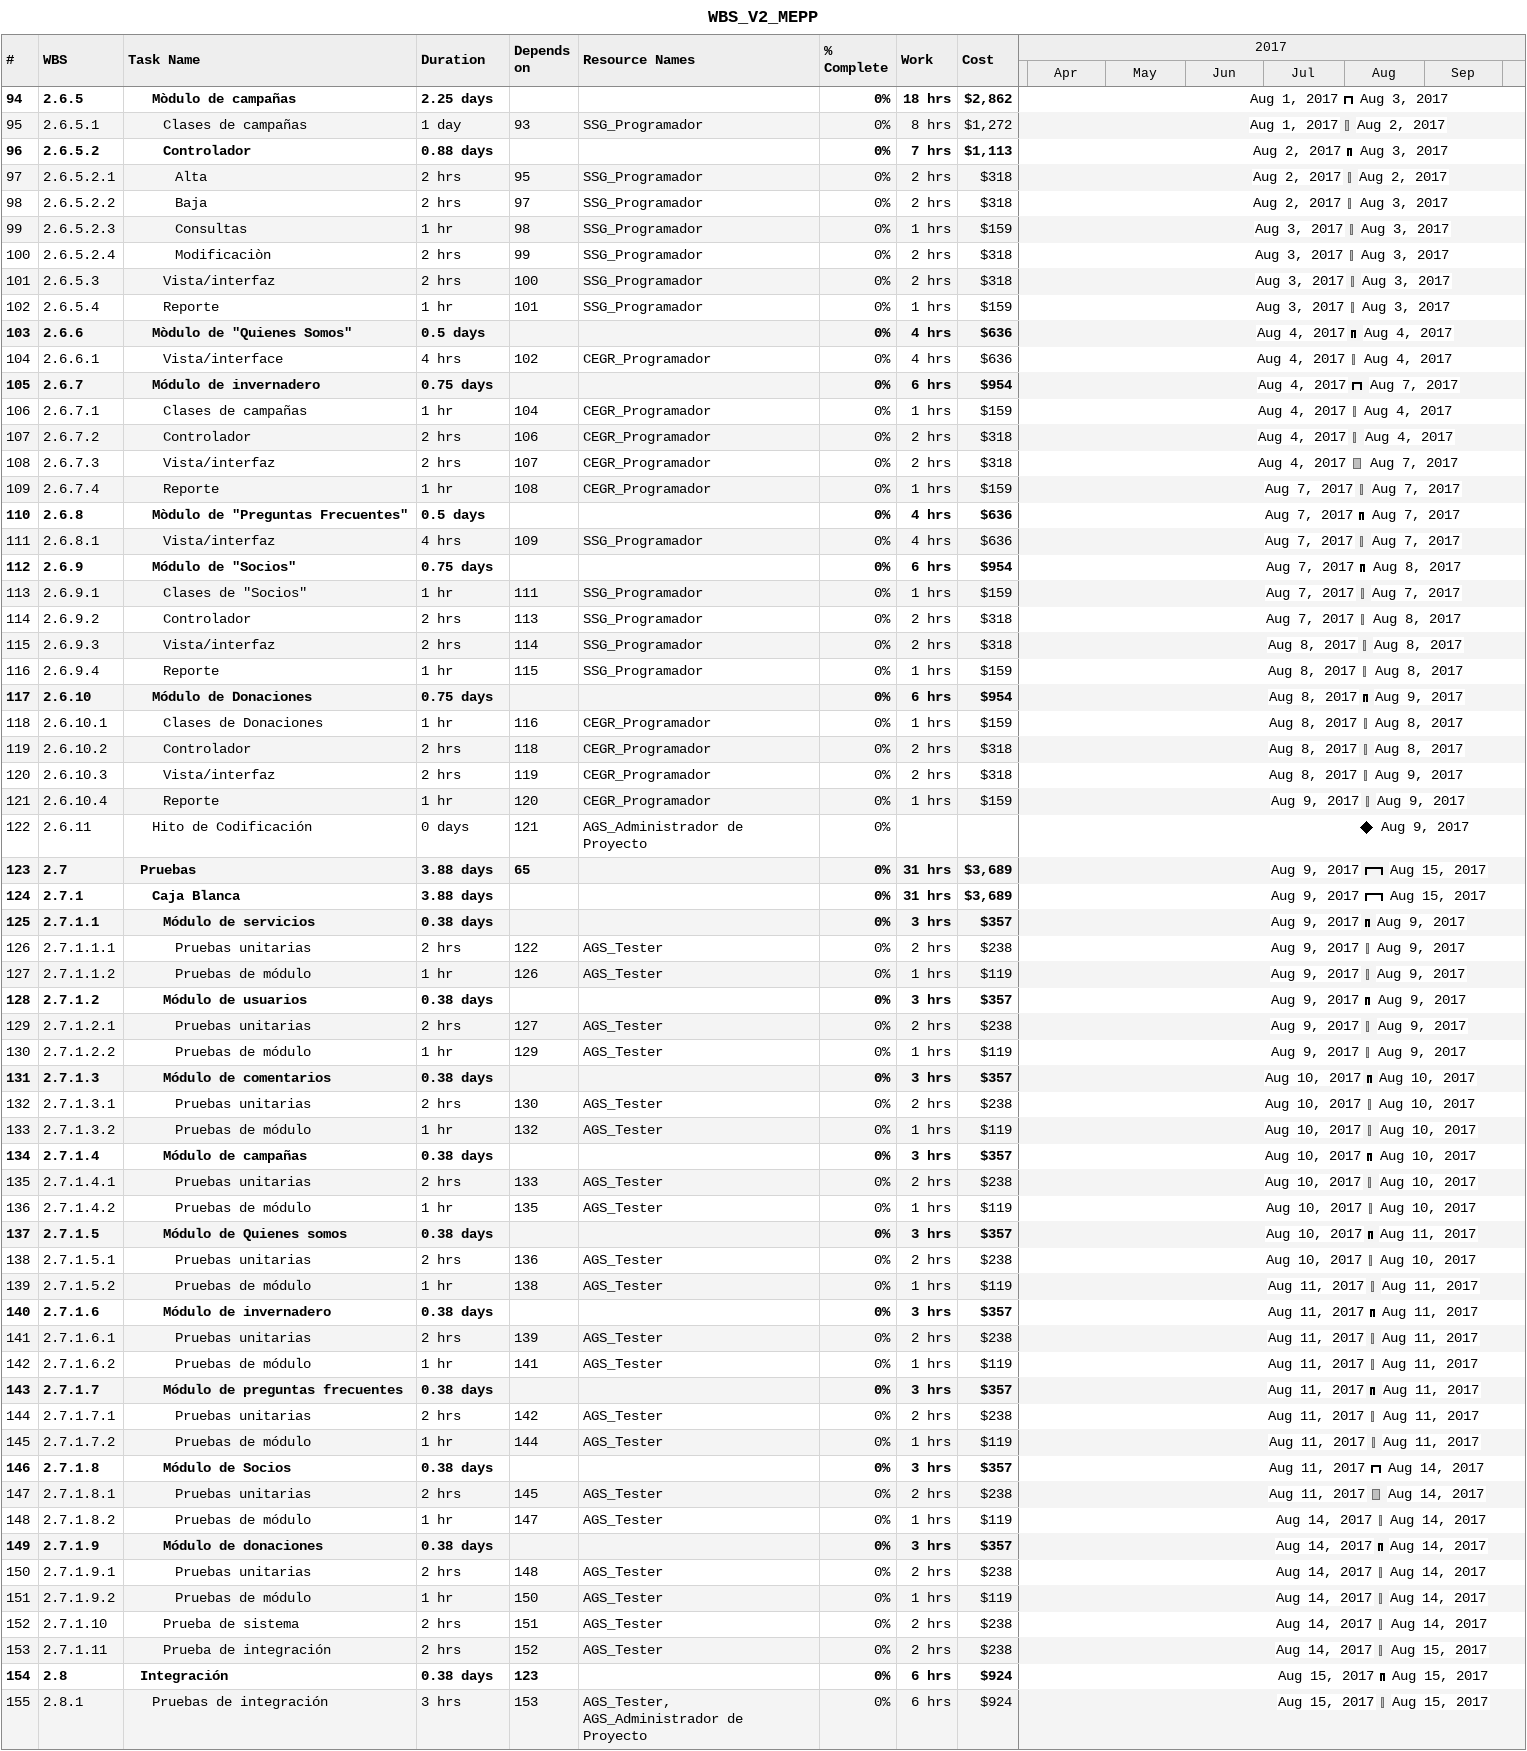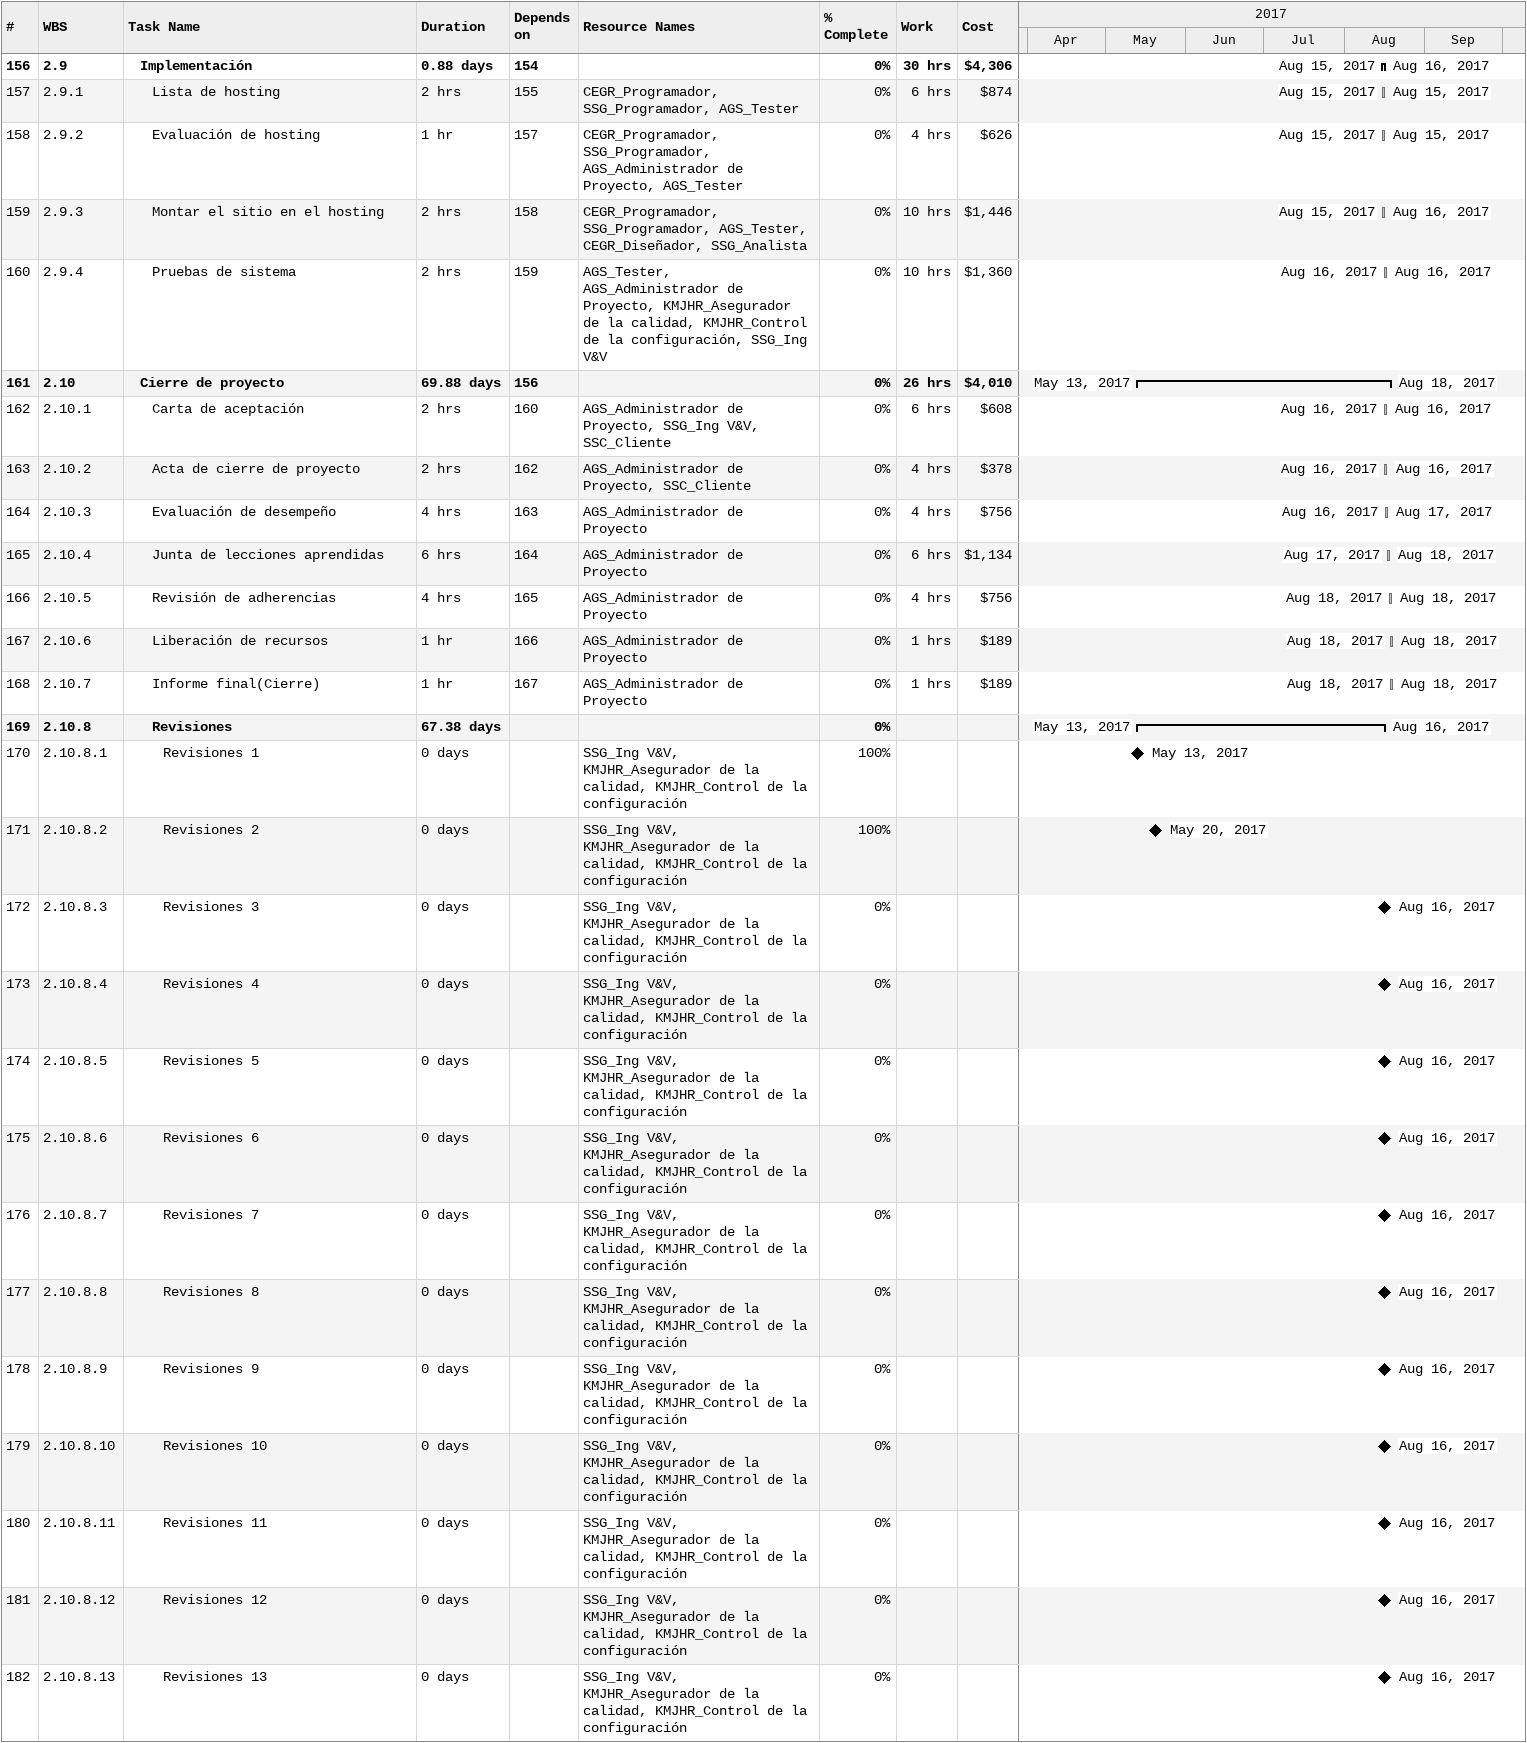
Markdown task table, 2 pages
WBS_V2_MEPP

| ID | WBS | Task | Duration | Start | Finish | Predecessors | Resources | % complete | Work (h) | Cost ($) |
|---|---|---|---|---|---|---|---|---|---|---|
| 94 | 2.6.5 | **Mòdulo de campañas** | 2.25d | 2017-08-01 | 2017-08-03 |  |  | 0 | 18 | 2862 |
| 95 | 2.6.5.1 | Clases de campañas | 1d | 2017-08-01 | 2017-08-02 | 93 | SSG_Programador | 0 | 8 | 1272 |
| 96 | 2.6.5.2 | **Controlador** | 0.88d | 2017-08-02 | 2017-08-03 |  |  | 0 | 7 | 1113 |
| 97 | 2.6.5.2.1 | Alta | 2h | 2017-08-02 | 2017-08-02 | 95 | SSG_Programador | 0 | 2 | 318 |
| 98 | 2.6.5.2.2 | Baja | 2h | 2017-08-02 | 2017-08-03 | 97 | SSG_Programador | 0 | 2 | 318 |
| 99 | 2.6.5.2.3 | Consultas | 1h | 2017-08-03 | 2017-08-03 | 98 | SSG_Programador | 0 | 1 | 159 |
| 100 | 2.6.5.2.4 | Modificaciòn | 2h | 2017-08-03 | 2017-08-03 | 99 | SSG_Programador | 0 | 2 | 318 |
| 101 | 2.6.5.3 | Vista/interfaz | 2h | 2017-08-03 | 2017-08-03 | 100 | SSG_Programador | 0 | 2 | 318 |
| 102 | 2.6.5.4 | Reporte | 1h | 2017-08-03 | 2017-08-03 | 101 | SSG_Programador | 0 | 1 | 159 |
| 103 | 2.6.6 | **Mòdulo de "Quienes Somos"** | 0.5d | 2017-08-04 | 2017-08-04 |  |  | 0 | 4 | 636 |
| 104 | 2.6.6.1 | Vista/interface | 4h | 2017-08-04 | 2017-08-04 | 102 | CEGR_Programador | 0 | 4 | 636 |
| 105 | 2.6.7 | **Módulo de invernadero** | 0.75d | 2017-08-04 | 2017-08-07 |  |  | 0 | 6 | 954 |
| 106 | 2.6.7.1 | Clases de campañas | 1h | 2017-08-04 | 2017-08-04 | 104 | CEGR_Programador | 0 | 1 | 159 |
| 107 | 2.6.7.2 | Controlador | 2h | 2017-08-04 | 2017-08-04 | 106 | CEGR_Programador | 0 | 2 | 318 |
| 108 | 2.6.7.3 | Vista/interfaz | 2h | 2017-08-04 | 2017-08-07 | 107 | CEGR_Programador | 0 | 2 | 318 |
| 109 | 2.6.7.4 | Reporte | 1h | 2017-08-07 | 2017-08-07 | 108 | CEGR_Programador | 0 | 1 | 159 |
| 110 | 2.6.8 | **Mòdulo de "Preguntas Frecuentes"** | 0.5d | 2017-08-07 | 2017-08-07 |  |  | 0 | 4 | 636 |
| 111 | 2.6.8.1 | Vista/interfaz | 4h | 2017-08-07 | 2017-08-07 | 109 | SSG_Programador | 0 | 4 | 636 |
| 112 | 2.6.9 | **Módulo de "Socios"** | 0.75d | 2017-08-07 | 2017-08-08 |  |  | 0 | 6 | 954 |
| 113 | 2.6.9.1 | Clases de "Socios" | 1h | 2017-08-07 | 2017-08-07 | 111 | SSG_Programador | 0 | 1 | 159 |
| 114 | 2.6.9.2 | Controlador | 2h | 2017-08-07 | 2017-08-08 | 113 | SSG_Programador | 0 | 2 | 318 |
| 115 | 2.6.9.3 | Vista/interfaz | 2h | 2017-08-08 | 2017-08-08 | 114 | SSG_Programador | 0 | 2 | 318 |
| 116 | 2.6.9.4 | Reporte | 1h | 2017-08-08 | 2017-08-08 | 115 | SSG_Programador | 0 | 1 | 159 |
| 117 | 2.6.10 | **Módulo de Donaciones** | 0.75d | 2017-08-08 | 2017-08-09 |  |  | 0 | 6 | 954 |
| 118 | 2.6.10.1 | Clases de Donaciones | 1h | 2017-08-08 | 2017-08-08 | 116 | CEGR_Programador | 0 | 1 | 159 |
| 119 | 2.6.10.2 | Controlador | 2h | 2017-08-08 | 2017-08-08 | 118 | CEGR_Programador | 0 | 2 | 318 |
| 120 | 2.6.10.3 | Vista/interfaz | 2h | 2017-08-08 | 2017-08-09 | 119 | CEGR_Programador | 0 | 2 | 318 |
| 121 | 2.6.10.4 | Reporte | 1h | 2017-08-09 | 2017-08-09 | 120 | CEGR_Programador | 0 | 1 | 159 |
| 122 | 2.6.11 | Hito de Codificación | 0d | 2017-08-09 | 2017-08-09 | 121 | AGS_Administrador de Proyecto | 0 |  |  |
| 123 | 2.7 | **Pruebas** | 3.88d | 2017-08-09 | 2017-08-15 | 65 |  | 0 | 31 | 3689 |
| 124 | 2.7.1 | **Caja Blanca** | 3.88d | 2017-08-09 | 2017-08-15 |  |  | 0 | 31 | 3689 |
| 125 | 2.7.1.1 | **Módulo de servicios** | 0.38d | 2017-08-09 | 2017-08-09 |  |  | 0 | 3 | 357 |
| 126 | 2.7.1.1.1 | Pruebas unitarias | 2h | 2017-08-09 | 2017-08-09 | 122 | AGS_Tester | 0 | 2 | 238 |
| 127 | 2.7.1.1.2 | Pruebas de módulo | 1h | 2017-08-09 | 2017-08-09 | 126 | AGS_Tester | 0 | 1 | 119 |
| 128 | 2.7.1.2 | **Módulo de usuarios** | 0.38d | 2017-08-09 | 2017-08-09 |  |  | 0 | 3 | 357 |
| 129 | 2.7.1.2.1 | Pruebas unitarias | 2h | 2017-08-09 | 2017-08-09 | 127 | AGS_Tester | 0 | 2 | 238 |
| 130 | 2.7.1.2.2 | Pruebas de módulo | 1h | 2017-08-09 | 2017-08-09 | 129 | AGS_Tester | 0 | 1 | 119 |
| 131 | 2.7.1.3 | **Módulo de comentarios** | 0.38d | 2017-08-10 | 2017-08-10 |  |  | 0 | 3 | 357 |
| 132 | 2.7.1.3.1 | Pruebas unitarias | 2h | 2017-08-10 | 2017-08-10 | 130 | AGS_Tester | 0 | 2 | 238 |
| 133 | 2.7.1.3.2 | Pruebas de módulo | 1h | 2017-08-10 | 2017-08-10 | 132 | AGS_Tester | 0 | 1 | 119 |
| 134 | 2.7.1.4 | **Módulo de campañas** | 0.38d | 2017-08-10 | 2017-08-10 |  |  | 0 | 3 | 357 |
| 135 | 2.7.1.4.1 | Pruebas unitarias | 2h | 2017-08-10 | 2017-08-10 | 133 | AGS_Tester | 0 | 2 | 238 |
| 136 | 2.7.1.4.2 | Pruebas de módulo | 1h | 2017-08-10 | 2017-08-10 | 135 | AGS_Tester | 0 | 1 | 119 |
| 137 | 2.7.1.5 | **Módulo de Quienes somos** | 0.38d | 2017-08-10 | 2017-08-11 |  |  | 0 | 3 | 357 |
| 138 | 2.7.1.5.1 | Pruebas unitarias | 2h | 2017-08-10 | 2017-08-10 | 136 | AGS_Tester | 0 | 2 | 238 |
| 139 | 2.7.1.5.2 | Pruebas de módulo | 1h | 2017-08-11 | 2017-08-11 | 138 | AGS_Tester | 0 | 1 | 119 |
| 140 | 2.7.1.6 | **Módulo de invernadero** | 0.38d | 2017-08-11 | 2017-08-11 |  |  | 0 | 3 | 357 |
| 141 | 2.7.1.6.1 | Pruebas unitarias | 2h | 2017-08-11 | 2017-08-11 | 139 | AGS_Tester | 0 | 2 | 238 |
| 142 | 2.7.1.6.2 | Pruebas de módulo | 1h | 2017-08-11 | 2017-08-11 | 141 | AGS_Tester | 0 | 1 | 119 |
| 143 | 2.7.1.7 | **Módulo de preguntas frecuentes** | 0.38d | 2017-08-11 | 2017-08-11 |  |  | 0 | 3 | 357 |
| 144 | 2.7.1.7.1 | Pruebas unitarias | 2h | 2017-08-11 | 2017-08-11 | 142 | AGS_Tester | 0 | 2 | 238 |
| 145 | 2.7.1.7.2 | Pruebas de módulo | 1h | 2017-08-11 | 2017-08-11 | 144 | AGS_Tester | 0 | 1 | 119 |
| 146 | 2.7.1.8 | **Módulo de Socios** | 0.38d | 2017-08-11 | 2017-08-14 |  |  | 0 | 3 | 357 |
| 147 | 2.7.1.8.1 | Pruebas unitarias | 2h | 2017-08-11 | 2017-08-14 | 145 | AGS_Tester | 0 | 2 | 238 |
| 148 | 2.7.1.8.2 | Pruebas de módulo | 1h | 2017-08-14 | 2017-08-14 | 147 | AGS_Tester | 0 | 1 | 119 |
| 149 | 2.7.1.9 | **Módulo de donaciones** | 0.38d | 2017-08-14 | 2017-08-14 |  |  | 0 | 3 | 357 |
| 150 | 2.7.1.9.1 | Pruebas unitarias | 2h | 2017-08-14 | 2017-08-14 | 148 | AGS_Tester | 0 | 2 | 238 |
| 151 | 2.7.1.9.2 | Pruebas de módulo | 1h | 2017-08-14 | 2017-08-14 | 150 | AGS_Tester | 0 | 1 | 119 |
| 152 | 2.7.1.10 | Prueba de sistema | 2h | 2017-08-14 | 2017-08-14 | 151 | AGS_Tester | 0 | 2 | 238 |
| 153 | 2.7.1.11 | Prueba de integración | 2h | 2017-08-14 | 2017-08-15 | 152 | AGS_Tester | 0 | 2 | 238 |
| 154 | 2.8 | **Integración** | 0.38d | 2017-08-15 | 2017-08-15 | 123 |  | 0 | 6 | 924 |
| 155 | 2.8.1 | Pruebas de integración | 3h | 2017-08-15 | 2017-08-15 | 153 | AGS_Tester, AGS_Administrador de Proyecto | 0 | 6 | 924 |
| 156 | 2.9 | **Implementación** | 0.88d | 2017-08-15 | 2017-08-16 | 154 |  | 0 | 30 | 4306 |
| 157 | 2.9.1 | Lista de hosting | 2h | 2017-08-15 | 2017-08-15 | 155 | CEGR_Programador, SSG_Programador, AGS_Tester | 0 | 6 | 874 |
| 158 | 2.9.2 | Evaluación de hosting | 1h | 2017-08-15 | 2017-08-15 | 157 | CEGR_Programador, SSG_Programador, AGS_Administrador de Proyecto, AGS_Tester | 0 | 4 | 626 |
| 159 | 2.9.3 | Montar el sitio en el hosting | 2h | 2017-08-15 | 2017-08-16 | 158 | CEGR_Programador, SSG_Programador, AGS_Tester, CEGR_Diseñador, SSG_Analista | 0 | 10 | 1446 |
| 160 | 2.9.4 | Pruebas de sistema | 2h | 2017-08-16 | 2017-08-16 | 159 | AGS_Tester, AGS_Administrador de Proyecto, KMJHR_Asegurador de la calidad, KMJHR_Control de la configuración, SSG_Ing V&V | 0 | 10 | 1360 |
| 161 | 2.10 | **Cierre de proyecto** | 69.88d | 2017-05-13 | 2017-08-18 | 156 |  | 0 | 26 | 4010 |
| 162 | 2.10.1 | Carta de aceptación | 2h | 2017-08-16 | 2017-08-16 | 160 | AGS_Administrador de Proyecto, SSG_Ing V&V, SSC_Cliente | 0 | 6 | 608 |
| 163 | 2.10.2 | Acta de cierre de proyecto | 2h | 2017-08-16 | 2017-08-16 | 162 | AGS_Administrador de Proyecto, SSC_Cliente | 0 | 4 | 378 |
| 164 | 2.10.3 | Evaluación de desempeño | 4h | 2017-08-16 | 2017-08-17 | 163 | AGS_Administrador de Proyecto | 0 | 4 | 756 |
| 165 | 2.10.4 | Junta de lecciones aprendidas | 6h | 2017-08-17 | 2017-08-18 | 164 | AGS_Administrador de Proyecto | 0 | 6 | 1134 |
| 166 | 2.10.5 | Revisión de adherencias | 4h | 2017-08-18 | 2017-08-18 | 165 | AGS_Administrador de Proyecto | 0 | 4 | 756 |
| 167 | 2.10.6 | Liberación de recursos | 1h | 2017-08-18 | 2017-08-18 | 166 | AGS_Administrador de Proyecto | 0 | 1 | 189 |
| 168 | 2.10.7 | Informe final(Cierre) | 1h | 2017-08-18 | 2017-08-18 | 167 | AGS_Administrador de Proyecto | 0 | 1 | 189 |
| 169 | 2.10.8 | **Revisiones** | 67.38d | 2017-05-13 | 2017-08-16 |  |  | 0 |  |  |
| 170 | 2.10.8.1 | Revisiones 1 | 0d | 2017-05-13 | 2017-05-13 |  | SSG_Ing V&V, KMJHR_Asegurador de la calidad, KMJHR_Control de la configuración | 100 |  |  |
| 171 | 2.10.8.2 | Revisiones 2 | 0d | 2017-05-20 | 2017-05-20 |  | SSG_Ing V&V, KMJHR_Asegurador de la calidad, KMJHR_Control de la configuración | 100 |  |  |
| 172 | 2.10.8.3 | Revisiones 3 | 0d | 2017-08-16 | 2017-08-16 |  | SSG_Ing V&V, KMJHR_Asegurador de la calidad, KMJHR_Control de la configuración | 0 |  |  |
| 173 | 2.10.8.4 | Revisiones 4 | 0d | 2017-08-16 | 2017-08-16 |  | SSG_Ing V&V, KMJHR_Asegurador de la calidad, KMJHR_Control de la configuración | 0 |  |  |
| 174 | 2.10.8.5 | Revisiones 5 | 0d | 2017-08-16 | 2017-08-16 |  | SSG_Ing V&V, KMJHR_Asegurador de la calidad, KMJHR_Control de la configuración | 0 |  |  |
| 175 | 2.10.8.6 | Revisiones 6 | 0d | 2017-08-16 | 2017-08-16 |  | SSG_Ing V&V, KMJHR_Asegurador de la calidad, KMJHR_Control de la configuración | 0 |  |  |
| 176 | 2.10.8.7 | Revisiones 7 | 0d | 2017-08-16 | 2017-08-16 |  | SSG_Ing V&V, KMJHR_Asegurador de la calidad, KMJHR_Control de la configuración | 0 |  |  |
| 177 | 2.10.8.8 | Revisiones 8 | 0d | 2017-08-16 | 2017-08-16 |  | SSG_Ing V&V, KMJHR_Asegurador de la calidad, KMJHR_Control de la configuración | 0 |  |  |
| 178 | 2.10.8.9 | Revisiones 9 | 0d | 2017-08-16 | 2017-08-16 |  | SSG_Ing V&V, KMJHR_Asegurador de la calidad, KMJHR_Control de la configuración | 0 |  |  |
| 179 | 2.10.8.10 | Revisiones 10 | 0d | 2017-08-16 | 2017-08-16 |  | SSG_Ing V&V, KMJHR_Asegurador de la calidad, KMJHR_Control de la configuración | 0 |  |  |
| 180 | 2.10.8.11 | Revisiones 11 | 0d | 2017-08-16 | 2017-08-16 |  | SSG_Ing V&V, KMJHR_Asegurador de la calidad, KMJHR_Control de la configuración | 0 |  |  |
| 181 | 2.10.8.12 | Revisiones 12 | 0d | 2017-08-16 | 2017-08-16 |  | SSG_Ing V&V, KMJHR_Asegurador de la calidad, KMJHR_Control de la configuración | 0 |  |  |
| 182 | 2.10.8.13 | Revisiones 13 | 0d | 2017-08-16 | 2017-08-16 |  | SSG_Ing V&V, KMJHR_Asegurador de la calidad, KMJHR_Control de la configuración | 0 |  |  |
